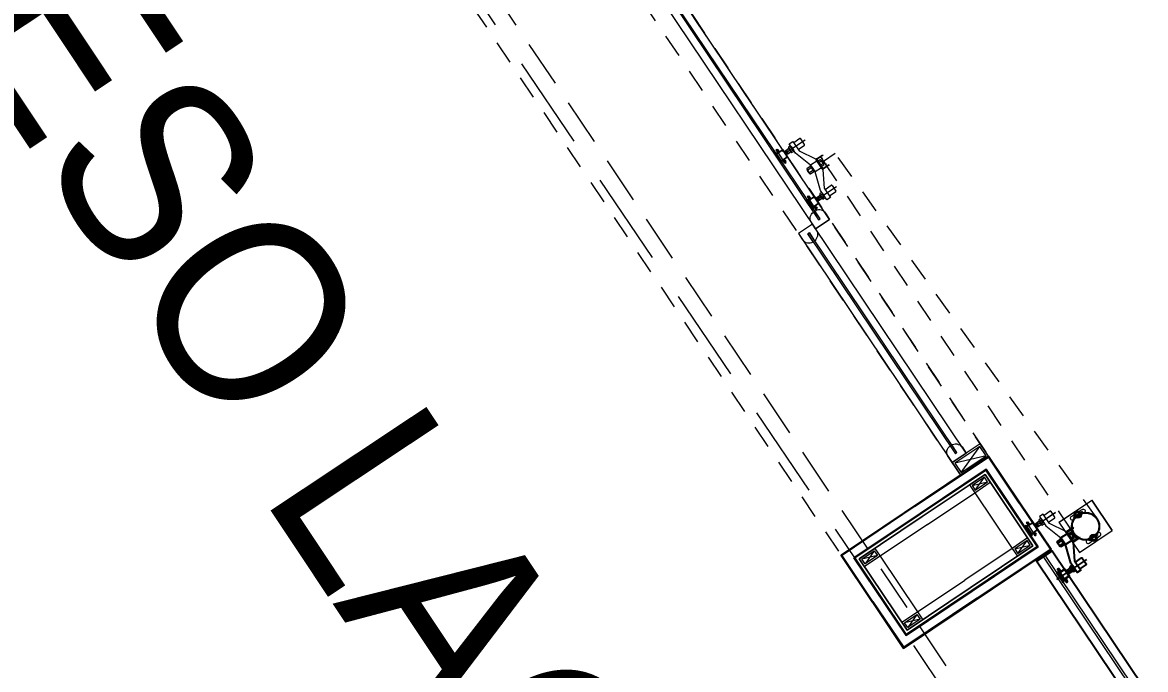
# Model space of a CAD drawing. Header units: metres. Extents: x 2 to 659295185, y -28 to 1124222152.
# Drawn here: x 655499.4 to 655505.4, y 1126181.87 to 1126185.33 of the extents above; entities that cross this region are included whole.
import ezdxf
from ezdxf.enums import TextEntityAlignment as Align

# ---------------------------------------------------------------- set-up
doc = ezdxf.new("R2010")
doc.units = ezdxf.units.M
doc.header["$MEASUREMENT"] = 0
for name, pattern in [('CCSM_C1_CUERPO NS$0$CONTINUA', [0]), ('CCSM_C1_CUERPO NS$0$DASHED', [0.75, 0.5, -0.25]), ('CCSM_C1_CUERPO NS$0$HIDDEN2', [0.1875, 0.125, -0.0625]), ('CCSM_XREF ESTRUCTURA15$0$RAYITAS', [0.375, 0.25, -0.125]), ('DASHED', [0.75, 0.5, -0.25])]:
    doc.linetypes.add(name, pattern=pattern)
doc.layers.get('0').update_dxf_attribs({"linetype": 'CONTINUOUS'})
for name, color, linetype in [('CCSM_C1_CUERPO NS$0$01', 1, 'CONTINUOUS'), ('CCSM_C1_CUERPO NS$0$03', 3, 'CONTINUOUS'), ('CCSM_C1_CUERPO NS$0$A-ESTRUCTURA DE FACHADA DE VIDRIO', 5, 'CONTINUOUS'), ('CCSM_C1_CUERPO NS$0$A-LOCAL ID', 7, 'CONTINUOUS'), ('CCSM_C1_CUERPO NS$0$A-PROYECCIONES', 5, 'CCSM_C1_CUERPO NS$0$DASHED'), ('CCSM_C1_CUERPO NS$0$A-PUERTA', 5, 'CCSM_C1_CUERPO NS$0$CONTINUA'), ('CCSM_C1_CUERPO NS$0$A-VIDRIO', 135, 'CONTINUOUS'), ('CCSM_C1_CUERPO NS$0$FAC-ALUCOBOND', 7, 'CONTINUOUS'), ('CCSM_C1_CUERPO NS$0$FAC-VIDRIO', 113, 'CONTINUOUS'), ('CCSM_C1_CUERPO NS$0$ID_Nº LOCAL', 7, 'CONTINUOUS'), ('CCSM_C1_CUERPO NS$0$TEX-ROT', 7, 'CONTINUOUS'), ('CCSM_XREF ESTRUCTURA15$0$E-PROYECCION TECHO', 9, 'CCSM_XREF ESTRUCTURA15$0$RAYITAS'), ('CCSM_XREF KIOSKOSE$0$Kiosco General', 154, 'CONTINUOUS')]:
    doc.layers.add(name, color=color, linetype=linetype)
doc.styles.add('CCSM_C1_CUERPO NS$0$ROMANS', font='romans__.ttf')
doc.styles.add('CCSM_C1_CUERPO NS$0$sigo', font='arial.ttf', dxfattribs={"width": 0.9})

# ---------------------------------------------------------------- blocks, each defined once
blk = doc.blocks.new('CCSM_C1_CUERPO NS$0$ARAÑA DE ESQUINA')
for p, q in [((-0.0052, 0.0113), (-0.0019, 0.0119)), ((-0.0012, 0.0044), (-0.0007, 0.0045)), ((0.0024, 0.0061), (0.0012, 0.0045)), ((0.0026, -0.0038), (0.0012, 0.0045)), ((0.0024, 0.0061), (0.0046, 0.0064)), ((0.0042, -0.005), (0.0024, 0.0061)), ((0.0042, 0.0092), (0.0069, -0.0074)), ((0.0048, 0.0121), (0.0127, 0.0134)), ((0.0057, 0.0066), (0.0137, 0.0079)), ((0.0143, 0.0109), (0.017, -0.0057)), ((0.0162, 0.0168), (0.0424, 0.0211)), ((0.0456, 0.016), (0.0483, -0.0006)), ((0.0462, 0.0189), (0.06, 0.0212)), ((0.0471, 0.0134), (0.0607, 0.0156)), ((0.049, 0.0023), (0.0625, 0.0046)), ((-0.0013, -0.0124), (0.0019, -0.0119)), ((0.0003, -0.0046), (0.0007, -0.0045)), ((0.0042, -0.005), (0.0026, -0.0038)), ((0.0042, -0.005), (0.0064, -0.0046)), ((0.0075, -0.0044), (0.0155, -0.0031)), ((0.0084, -0.01), (0.0164, -0.0087)), ((0.0207, -0.0108), (0.0469, -0.0065)), ((0.0207, -0.0108), (0.0469, -0.0065)), ((0.0499, -0.0032), (0.0637, -0.0009)), ((0.028, -0.0947), (0.1528, -0.0743)), ((0.0818, -0.0944), (0.0791, -0.0779)), ((0.0797, -0.0749), (0.0877, -0.0736)), ((0.0919, -0.0928), (0.0892, -0.0762)), ((0.1133, -0.0685), (0.1053, -0.0698)), ((0.1131, -0.0959), (0.1082, -0.0665)), ((0.1277, -0.0642), (0.1084, -0.0674)), ((0.1247, -0.0562), (0.118, -0.0573)), ((0.1231, -0.0583), (0.1225, -0.0547)), ((0.1324, -0.0928), (0.1276, -0.0633)), ((0.133, -0.0624), (0.1378, -0.0919)), ((0.0806, -0.0804), (0.0886, -0.0791)), ((0.0824, -0.0915), (0.0904, -0.0902)), ((0.0834, -0.097), (0.0913, -0.0957)), ((0.1029, -0.0792), (0.1076, -0.085)), ((0.1039, -0.0856), (0.1065, -0.0786)), ((0.1172, -0.0924), (0.1092, -0.0937)), ((0.1129, -0.095), (0.1323, -0.0918)), ((0.132, -0.1004), (0.1252, -0.1015)), ((0.1297, -0.0989), (0.1303, -0.1026))]:
    blk.add_line(p, q)
for points in [[(-0.0062, -0.0201), (-0.0057, -0.0229), (0.0192, -0.0188, 0.414214), (0.0215, -0.0156), (0.0154, 0.0216, 0.414214), (0.0122, 0.0239), (-0.0127, 0.0199), (-0.0123, 0.0171), (0.0126, 0.0212), (0.0187, -0.016)], [(0.1231, -0.0583), (0.1236, -0.0568, 0.236068), (0.1234, -0.056), (0.1225, -0.0547), (0.1208, -0.0549), (0.1208, -0.0587)], [(0.1297, -0.0989), (0.1307, -0.1002, -0.236068), (0.1308, -0.101), (0.1303, -0.1026), (0.1287, -0.1028), (0.1275, -0.0993)]]:
    blk.add_lwpolyline(points, format="xyb", close=True)
for points in [[(-0.0031, 0.0186), (0.0031, -0.0186)], [(0.0162, 0.0168), (0.0222, -0.02), (0.0624, -0.0692), (0.0688, -0.1079), (0.0835, -0.1055), (0.0772, -0.0668), (0.0469, -0.0065), (0.0424, 0.0211)], [(0.0916, -0.0909), (0.1044, -0.0888), (0.1023, -0.0759), (0.0895, -0.078)], [(0.0915, -0.0904), (0.1038, -0.0884), (0.1019, -0.0766), (0.0896, -0.0786)]]:
    blk.add_lwpolyline(points)
for points in [[(0.0424, 0.0211), (0.0469, -0.0065), (0.0492, -0.0061), (0.0447, 0.0215)], [(0.1044, -0.0888), (0.1076, -0.0883), (0.108, -0.0877), (0.1061, -0.0759), (0.1055, -0.0754), (0.1023, -0.0759)], [(0.1079, -0.0869), (0.1106, -0.0864), (0.1089, -0.0763), (0.1062, -0.0767)], [(0.1131, -0.0959), (0.1324, -0.0928), (0.1276, -0.0633), (0.1082, -0.0665), (0.1075, -0.0675), (0.112, -0.0952)], [(0.1267, -0.0634), (0.1245, -0.0505), (0.1209, -0.0511), (0.1208, -0.0625), (0.1211, -0.0643)], [(0.1245, -0.0505), (0.1255, -0.0504), (0.1276, -0.0633), (0.1267, -0.0634)], [(0.1273, -0.0614), (0.1319, -0.0607), (0.1357, -0.0553), (0.1362, -0.0579), (0.133, -0.0624), (0.1276, -0.0633)], [(0.1423, -0.0951), (0.1378, -0.0919), (0.1324, -0.0928), (0.1276, -0.0633), (0.133, -0.0624), (0.1362, -0.0579)], [(0.1039, -0.0856), (0.1076, -0.085), (0.1065, -0.0786), (0.1029, -0.0792)], [(0.1315, -0.0929), (0.1336, -0.1058), (0.1299, -0.1064), (0.1263, -0.0957), (0.126, -0.0938)], [(0.1336, -0.1058), (0.1345, -0.1057), (0.1324, -0.0928), (0.1315, -0.0929)], [(0.1327, -0.0946), (0.1373, -0.0939), (0.1427, -0.0977), (0.1423, -0.0951), (0.1378, -0.0919), (0.1324, -0.0928)]]:
    blk.add_lwpolyline(points, close=True)
blk.add_lwpolyline([(0.0633, -0.0748), (0.0375, -0.079, 0.414214), (0.036, -0.0811), (0.0399, -0.1051, 0.414214), (0.0421, -0.1066), (0.0679, -0.1024)], format="xyb")
for centre, radius, start, end in [((0.0082, 0.0099), 0.00406, 145.7056, 232.9113), ((0.0199, 0.0033), 0.0146, 166.6886, 211.9283), ((0.0103, 0.0102), 0.00406, 325.7056, 52.9113), ((0.0013, 0.0002), 0.0146, 346.6886, 31.9283), ((0.0496, 0.0166), 0.00406, 145.7056, 232.9113), ((0.0613, 0.0101), 0.0146, 166.6886, 211.9283), ((0.0523, 0.0001), 0.00406, 145.7056, 232.9113), ((0.0573, 0.0179), 0.00406, 325.7056, 52.9113), ((0.0398, 0.0065), 0.025, 342.6843, 35.9326), ((0.0483, 0.0079), 0.0146, 346.6886, 31.9283), ((0.06, 0.0013), 0.00406, 325.7056, 52.9113), ((0.0109, -0.0067), 0.00406, 145.7056, 232.9113), ((0.013, -0.0064), 0.00406, 325.7056, 52.9113), ((0.0831, -0.0772), 0.00406, 145.7056, 232.9113), ((0.0852, -0.0769), 0.00406, 325.7056, 52.9113), ((0.0948, -0.0838), 0.0146, 166.6886, 211.9283), ((0.0858, -0.0938), 0.00406, 145.7056, 232.9113), ((0.0762, -0.0868), 0.0146, 346.6886, 31.9283), ((0.0879, -0.0934), 0.00406, 325.7056, 52.9113)]:
    blk.add_arc(centre, radius, start, end)
blk = doc.blocks.new('CCSM_C1_CUERPO NS$0$IDENT LOCAL')
at = {"style": 'CCSM_C1_CUERPO NS$0$ROMANS'}
for tag, height, p in [('NºLOCAL', 0.7, (0, 2.4042)), ('AREA-EXACTA', 0.5, (0, 1.7)), ('RUBRO', 0.35, (0, 0.85)), ('USO', 0.35, (0, 0))]:
    blk.add_attdef(tag, text='', height=height, dxfattribs=at).set_placement(p, align=Align.BOTTOM_CENTER)

msp = doc.modelspace()

# ---------------------------------------------------------------- linework, layer by layer
at = {"color": 103}
msp.add_lwpolyline([(655507.9972, 1126177.8953), (655507.9141, 1126177.8395), (655504.8213, 1126182.4468), (655504.9043, 1126182.5026)], close=True, dxfattribs=at)
msp.add_lwpolyline([(655507.9972, 1126177.8953), (655507.9141, 1126177.8395), (655504.8213, 1126182.4468), (655504.9043, 1126182.5026)], close=True, dxfattribs=at)
at = {"layer": 'CCSM_C1_CUERPO NS$0$01', "lineweight": 5}
for p, q in [((655503.7821, 1126182.4769), (655503.7814, 1126182.4771)), ((655503.7823, 1126182.4775), (655503.7815, 1126182.4776)), ((655504.1116, 1126181.9861), (655504.1115, 1126181.9853)), ((655504.1122, 1126181.9859), (655504.112, 1126181.9852))]:
    msp.add_line(p, q, dxfattribs=at)
for points in [[(655504.7323, 1126182.7587), (655504.5658, 1126183.0068, 0.414214), (655504.5641, 1126183.0071), (655504.1707, 1126182.7431)], [(655503.9436, 1126182.2292), (655503.777, 1126182.4773, -0.414214), (655503.7774, 1126182.479), (655504.1707, 1126182.7431)], [(655504.7323, 1126182.7587), (655504.8989, 1126182.5107, -0.414214), (655504.8985, 1126182.509), (655504.5052, 1126182.2449)], [(655503.9436, 1126182.2292), (655504.1101, 1126181.9812, 0.414214), (655504.1118, 1126181.9808), (655504.5052, 1126182.2449)]]:
    msp.add_lwpolyline(points, format="xyb", dxfattribs=at)
for points in [[(655504.7318, 1126182.7584), (655504.5652, 1126183.0067)], [(655504.173, 1126182.7398), (655504.5637, 1126183.002)], [(655504.729, 1126182.7565), (655504.5643, 1126183.0019)], [(655504.173, 1126182.7398), (655503.7823, 1126182.4775)], [(655504.729, 1126182.7565), (655504.8938, 1126182.5111)], [(655504.7318, 1126182.7584), (655504.8985, 1126182.5102)], [(655503.9441, 1126182.2296), (655503.7774, 1126182.4778)], [(655503.9469, 1126182.2315), (655503.7821, 1126182.4769)], [(655504.5029, 1126182.2482), (655504.8937, 1126182.5105)], [(655503.9441, 1126182.2296), (655504.1107, 1126181.9813)], [(655503.9469, 1126182.2315), (655504.1116, 1126181.9861)], [(655504.5029, 1126182.2482), (655504.1122, 1126181.9859)]]:
    msp.add_lwpolyline(points, dxfattribs=at)
at = {"layer": 'CCSM_C1_CUERPO NS$0$03', "lineweight": 5}
for p, q in [((655503.7814, 1126182.4771), (655503.7774, 1126182.4778)), ((655503.7815, 1126182.4776), (655503.7775, 1126182.4784)), ((655504.1115, 1126181.9853), (655504.1107, 1126181.9813)), ((655504.112, 1126181.9852), (655504.1113, 1126181.9812))]:
    msp.add_line(p, q, dxfattribs=at)
for points in [[(655504.1711, 1126182.7426), (655504.5646, 1126183.0068)], [(655504.1727, 1126182.7402), (655504.5639, 1126183.0028)], [(655504.7295, 1126182.7568), (655504.5644, 1126183.0027)], [(655504.1711, 1126182.7426), (655503.7775, 1126182.4784)], [(655504.1727, 1126182.7402), (655503.7815, 1126182.4776)], [(655504.7295, 1126182.7568), (655504.8945, 1126182.5109)], [(655503.9464, 1126182.2312), (655503.7814, 1126182.4771)], [(655504.5032, 1126182.2478), (655504.8944, 1126182.5104)], [(655504.5048, 1126182.2454), (655504.8984, 1126182.5096)], [(655503.9464, 1126182.2312), (655504.1115, 1126181.9853)], [(655504.5048, 1126182.2454), (655504.1113, 1126181.9812)], [(655504.5032, 1126182.2478), (655504.112, 1126181.9852)]]:
    msp.add_lwpolyline(points, dxfattribs=at)
at = {"layer": 'CCSM_C1_CUERPO NS$0$A-ESTRUCTURA DE FACHADA DE VIDRIO', "lineweight": 5}
for p, q in [((655504.9413, 1126182.6552), (655505.1168, 1126182.7729)), ((655504.9414, 1126182.6552), (655505.1168, 1126182.7729)), ((655505.2255, 1126182.611), (655505.1168, 1126182.7729)), ((655505.1168, 1126182.7729), (655505.2255, 1126182.6111)), ((655505.0664, 1126182.712), (655505.0177, 1126182.6793)), ((655505.0664, 1126182.712), (655505.0177, 1126182.6793)), ((655505.0664, 1126182.712), (655505.0177, 1126182.6793)), ((655504.9413, 1126182.6552), (655505.05, 1126182.4932)), ((655505.05, 1126182.4933), (655505.2255, 1126182.6111)), ((655505.05, 1126182.4933), (655505.2255, 1126182.611)), ((655505.15, 1126182.5875), (655505.1013, 1126182.5548)), ((655505.15, 1126182.5875), (655505.1013, 1126182.5548)), ((655505.15, 1126182.5874), (655505.1013, 1126182.5548))]:
    msp.add_line(p, q, dxfattribs=at)
for points in [[(655505.0506, 1126182.682), (655505.0345, 1126182.6809), (655505.0256, 1126182.6943), (655505.0327, 1126182.7087), (655505.0487, 1126182.7098), (655505.0577, 1126182.6965)], [(655505.0506, 1126182.682), (655505.0345, 1126182.6809), (655505.0256, 1126182.6943), (655505.0327, 1126182.7087), (655505.0487, 1126182.7098), (655505.0577, 1126182.6965)], [(655505.0506, 1126182.682), (655505.0345, 1126182.6809), (655505.0256, 1126182.6943), (655505.0326, 1126182.7087), (655505.0487, 1126182.7098), (655505.0577, 1126182.6965)], [(655505.1163, 1126182.5842), (655505.1092, 1126182.5697), (655505.1181, 1126182.5564), (655505.1342, 1126182.5575), (655505.1413, 1126182.5719), (655505.1323, 1126182.5853)], [(655505.1163, 1126182.5842), (655505.1092, 1126182.5697), (655505.1181, 1126182.5564), (655505.1342, 1126182.5575), (655505.1413, 1126182.5719), (655505.1323, 1126182.5853)], [(655505.1163, 1126182.5842), (655505.1092, 1126182.5697), (655505.1181, 1126182.5564), (655505.1342, 1126182.5575), (655505.1413, 1126182.5719), (655505.1323, 1126182.5853)]]:
    msp.add_lwpolyline(points, close=True, dxfattribs=at)
for points in [[(655505.0494, 1126182.7132), (655505.0644, 1126182.7233, -0.414214), (655505.079, 1126182.7204), (655505.079, 1126182.7204, -0.414214), (655505.0761, 1126182.7059), (655505.0611, 1126182.6958)], [(655505.0494, 1126182.7132), (655505.0644, 1126182.7233, -0.414214), (655505.079, 1126182.7204), (655505.079, 1126182.7204, -0.414214), (655505.0761, 1126182.7059), (655505.0611, 1126182.6958)], [(655505.0494, 1126182.7132), (655505.0644, 1126182.7233, -0.414214), (655505.079, 1126182.7205), (655505.079, 1126182.7205, -0.414214), (655505.0761, 1126182.7059), (655505.0611, 1126182.6958)], [(655505.0339, 1126182.6775), (655505.0188, 1126182.6674, -0.414214), (655505.0043, 1126182.6703), (655505.0043, 1126182.6703, -0.414214), (655505.0071, 1126182.6849), (655505.0222, 1126182.695)], [(655505.0339, 1126182.6775), (655505.0188, 1126182.6674, -0.414214), (655505.0043, 1126182.6703), (655505.0043, 1126182.6703, -0.414214), (655505.0071, 1126182.6849), (655505.0222, 1126182.695)], [(655505.0339, 1126182.6775), (655505.0188, 1126182.6674, -0.414214), (655505.0043, 1126182.6703), (655505.0043, 1126182.6703, -0.414214), (655505.0071, 1126182.6849), (655505.0222, 1126182.695)], [(655505.1447, 1126182.5713), (655505.1597, 1126182.5813, 0.414214), (655505.1626, 1126182.5959), (655505.1626, 1126182.5959, 0.414214), (655505.148, 1126182.5988), (655505.133, 1126182.5887)], [(655505.1447, 1126182.5713), (655505.1597, 1126182.5813, 0.414214), (655505.1626, 1126182.5959), (655505.1626, 1126182.5959, 0.414214), (655505.148, 1126182.5988), (655505.133, 1126182.5887)], [(655505.1447, 1126182.5712), (655505.1597, 1126182.5813, 0.414214), (655505.1626, 1126182.5959), (655505.1626, 1126182.5959, 0.414214), (655505.148, 1126182.5988), (655505.133, 1126182.5887)], [(655505.1058, 1126182.5704), (655505.0907, 1126182.5603, 0.414214), (655505.0879, 1126182.5457), (655505.0879, 1126182.5457, 0.414214), (655505.1024, 1126182.5429), (655505.1175, 1126182.553)], [(655505.1058, 1126182.5704), (655505.0907, 1126182.5603, 0.414214), (655505.0879, 1126182.5457), (655505.0879, 1126182.5457, 0.414214), (655505.1024, 1126182.5429), (655505.1175, 1126182.553)], [(655505.1058, 1126182.5704), (655505.0907, 1126182.5603, 0.414214), (655505.0879, 1126182.5457), (655505.0879, 1126182.5457, 0.414214), (655505.1024, 1126182.5429), (655505.1175, 1126182.553)]]:
    msp.add_lwpolyline(points, format="xyb", dxfattribs=at)
at = {"layer": 'CCSM_C1_CUERPO NS$0$A-ESTRUCTURA DE FACHADA DE VIDRIO', "linetype": 'CCSM_C1_CUERPO NS$0$CONTINUA', "lineweight": 5, "ltscale": 0.05}
for radius in [0.075, 0.075, 0.0705, 0.0705]:
    msp.add_circle((655505.0834, 1126182.6331), radius, dxfattribs=at)
at = {"layer": 'CCSM_C1_CUERPO NS$0$A-ESTRUCTURA DE FACHADA DE VIDRIO', "lineweight": 5}
for centre, radius in [((655505.0416, 1126182.6954), 0.0195), ((655505.0416, 1126182.6954), 0.0195), ((655505.0416, 1126182.6954), 0.0195), ((655505.0416, 1126182.6954), 0.0124), ((655505.0416, 1126182.6954), 0.0124), ((655505.0416, 1126182.6954), 0.0124), ((655505.0416, 1126182.6954), 0.0111), ((655505.0416, 1126182.6954), 0.0111), ((655505.0416, 1126182.6954), 0.0111), ((655505.1252, 1126182.5708), 0.0195), ((655505.1252, 1126182.5708), 0.0195), ((655505.1252, 1126182.5708), 0.0195), ((655505.1252, 1126182.5708), 0.0124), ((655505.1252, 1126182.5708), 0.0124), ((655505.1252, 1126182.5708), 0.0124), ((655505.1252, 1126182.5708), 0.0111), ((655505.1252, 1126182.5708), 0.0111), ((655505.1252, 1126182.5708), 0.0111)]:
    msp.add_circle(centre, radius, dxfattribs=at)
at = {"layer": 'CCSM_C1_CUERPO NS$0$A-PROYECCIONES', "color": 8, "linetype": 'CCSM_C1_CUERPO NS$0$HIDDEN2', "lineweight": 5}
for p, q in [((655503.5841, 1126184.6981), (655503.4232, 1126184.5901)), ((655503.5841, 1126184.6981), (655503.4232, 1126184.5901)), ((655503.4357, 1126184.6398), (655503.4444, 1126184.6457)), ((655503.4357, 1126184.6398), (655503.4444, 1126184.6457)), ((655503.4397, 1126184.6391), (655503.4365, 1126184.6439)), ((655503.4397, 1126184.6391), (655503.4365, 1126184.6439)), ((655503.4399, 1126184.6289), (655503.4654, 1126184.5909)), ((655503.4399, 1126184.6289), (655503.4654, 1126184.5909)), ((655503.4656, 1126184.6444), (655503.4407, 1126184.6277)), ((655503.4656, 1126184.6444), (655503.4407, 1126184.6277)), ((655503.4613, 1126184.6381), (655503.4716, 1126184.645)), ((655503.4613, 1126184.6381), (655503.4716, 1126184.645)), ((655503.4648, 1126184.6456), (655503.4904, 1126184.6076)), ((655503.4648, 1126184.6456), (655503.4904, 1126184.6076)), ((655503.4898, 1126184.6288), (655503.4794, 1126184.6339)), ((655503.4898, 1126184.6288), (655503.4794, 1126184.6339)), ((655503.4842, 1126184.6371), (655503.485, 1126184.6256)), ((655503.4842, 1126184.6371), (655503.485, 1126184.6256)), ((655503.5055, 1126184.6661), (655503.4953, 1126184.6592)), ((655503.5055, 1126184.6661), (655503.4953, 1126184.6592)), ((655503.4963, 1126184.6547), (655503.5107, 1126184.6333)), ((655503.4963, 1126184.6547), (655503.5107, 1126184.6333)), ((655503.5103, 1126184.6589), (655503.5001, 1126184.6521)), ((655503.5103, 1126184.6589), (655503.5001, 1126184.6521)), ((655503.5094, 1126184.6635), (655503.5237, 1126184.6421)), ((655503.5094, 1126184.6635), (655503.5237, 1126184.6421)), ((655503.5199, 1126184.6447), (655503.5097, 1126184.6378)), ((655503.5199, 1126184.6447), (655503.5097, 1126184.6378)), ((655503.5247, 1126184.6376), (655503.5145, 1126184.6307)), ((655503.5247, 1126184.6376), (655503.5145, 1126184.6307)), ((655503.4585, 1126184.5862), (655503.433, 1126184.6242)), ((655503.4585, 1126184.5862), (655503.433, 1126184.6242)), ((655503.4646, 1126184.5921), (655503.4896, 1126184.6088)), ((655503.4646, 1126184.5921), (655503.4896, 1126184.6088)), ((655503.4739, 1126184.5828), (655503.4826, 1126184.5887)), ((655503.4739, 1126184.5828), (655503.4826, 1126184.5887)), ((655503.4748, 1126184.5869), (655503.478, 1126184.5821)), ((655503.4748, 1126184.5869), (655503.478, 1126184.5821)), ((655503.482, 1126184.6072), (655503.4923, 1126184.6141)), ((655503.482, 1126184.6072), (655503.4923, 1126184.6141)), ((655503.6478, 1126184.5858), (655503.6139, 1126184.5631)), ((655503.6654, 1126184.5925), (655503.6552, 1126184.5856)), ((655503.6561, 1126184.5811), (655503.6705, 1126184.5597)), ((655503.6702, 1126184.5853), (655503.66, 1126184.5785)), ((655503.6692, 1126184.5899), (655503.6836, 1126184.5685)), ((655503.6797, 1126184.5711), (655503.6695, 1126184.5642)), ((655503.6745, 1126184.5883), (655503.6716, 1126184.5863)), ((655503.6774, 1126184.6021), (655503.6732, 1126184.5993)), ((655503.6841, 1126184.574), (655503.6745, 1126184.5883)), ((655503.6745, 1126184.5883), (655503.6775, 1126184.5877)), ((655503.6847, 1126184.577), (655503.6775, 1126184.5877)), ((655503.6802, 1126184.5901), (655503.6796, 1126184.5898)), ((655503.6841, 1126184.574), (655503.6812, 1126184.572)), ((655503.6841, 1126184.574), (655503.6847, 1126184.577)), ((655503.688, 1126184.5785), (655503.6874, 1126184.5782)), ((655503.698, 1126184.5715), (655503.6938, 1126184.5686)), ((655503.612, 1126184.5566), (655503.5942, 1126184.5447)), ((655503.6168, 1126184.5495), (655503.5994, 1126184.5378)), ((655503.6264, 1126184.5352), (655503.6089, 1126184.5236)), ((655503.6311, 1126184.5281), (655503.6133, 1126184.5162)), ((655503.6158, 1126184.554), (655503.6302, 1126184.5326)), ((655503.6717, 1126184.5502), (655503.6379, 1126184.5275)), ((655503.6717, 1126184.5502), (655503.6379, 1126184.5275)), ((655503.6845, 1126184.564), (655503.6743, 1126184.5571)), ((655503.7515, 1126184.4487), (655503.5907, 1126184.3407)), ((655503.6031, 1126184.3904), (655503.6118, 1126184.3963)), ((655503.6072, 1126184.3897), (655503.604, 1126184.3944)), ((655503.6081, 1126184.3783), (655503.6331, 1126184.395)), ((655503.6287, 1126184.3887), (655503.639, 1126184.3956)), ((655503.6578, 1126184.3582), (655503.6323, 1126184.3962)), ((655503.6516, 1126184.3877), (655503.6524, 1126184.3762)), ((655503.673, 1126184.4167), (655503.6628, 1126184.4098)), ((655503.6781, 1126184.3839), (655503.6637, 1126184.4053)), ((655503.6778, 1126184.4095), (655503.6675, 1126184.4027)), ((655503.6911, 1126184.3927), (655503.6768, 1126184.414)), ((655503.6873, 1126184.3953), (655503.6771, 1126184.3884)), ((655503.6921, 1126184.3882), (655503.6819, 1126184.3813)), ((655503.6004, 1126184.3748), (655503.6259, 1126184.3368)), ((655503.6328, 1126184.3415), (655503.6073, 1126184.3795)), ((655503.657, 1126184.3594), (655503.632, 1126184.3427)), ((655503.6414, 1126184.3334), (655503.6501, 1126184.3392)), ((655503.6422, 1126184.3374), (655503.6454, 1126184.3327)), ((655503.6572, 1126184.3794), (655503.6469, 1126184.3845)), ((655503.6494, 1126184.3578), (655503.6598, 1126184.3647)), ((655504.9217, 1126182.7055), (655504.7609, 1126182.5975)), ((655504.9221, 1126182.7058), (655504.7612, 1126182.5978)), ((655504.9221, 1126182.7057), (655504.7612, 1126182.5977)), ((655504.7733, 1126182.6472), (655504.782, 1126182.653)), ((655504.7774, 1126182.6465), (655504.7742, 1126182.6512)), ((655504.8033, 1126182.6518), (655504.7783, 1126182.6351)), ((655504.7989, 1126182.6455), (655504.8092, 1126182.6524)), ((655504.8025, 1126182.653), (655504.828, 1126182.615)), ((655504.8218, 1126182.6444), (655504.8226, 1126182.6329)), ((655504.8432, 1126182.6734), (655504.833, 1126182.6666)), ((655504.8339, 1126182.6621), (655504.8483, 1126182.6407)), ((655504.848, 1126182.6663), (655504.8378, 1126182.6594)), ((655504.847, 1126182.6708), (655504.8614, 1126182.6494)), ((655504.8575, 1126182.652), (655504.8473, 1126182.6452)), ((655504.8623, 1126182.6449), (655504.8521, 1126182.6381)), ((655504.7961, 1126182.5936), (655504.7706, 1126182.6316)), ((655504.7775, 1126182.6363), (655504.803, 1126182.5983)), ((655504.8022, 1126182.5994), (655504.8272, 1126182.6162)), ((655504.8116, 1126182.5902), (655504.8203, 1126182.596)), ((655504.8124, 1126182.5942), (655504.8156, 1126182.5895)), ((655504.8274, 1126182.6361), (655504.8171, 1126182.6413)), ((655504.8197, 1126182.6146), (655504.83, 1126182.6215)), ((655504.9854, 1126182.5932), (655504.9516, 1126182.5704)), ((655504.9854, 1126182.5932), (655504.9516, 1126182.5704)), ((655505.003, 1126182.5998), (655504.9928, 1126182.5929)), ((655505.0081, 1126182.567), (655504.9938, 1126182.5884)), ((655505.0078, 1126182.5927), (655504.9976, 1126182.5858)), ((655505.0212, 1126182.5758), (655505.0068, 1126182.5972)), ((655505.0121, 1126182.5956), (655505.0092, 1126182.5936)), ((655505.015, 1126182.6094), (655505.0109, 1126182.6066)), ((655505.0121, 1126182.5956), (655505.0217, 1126182.5813)), ((655505.0121, 1126182.5956), (655505.0151, 1126182.595)), ((655505.0151, 1126182.595), (655505.0223, 1126182.5843)), ((655505.0178, 1126182.5975), (655505.0172, 1126182.5971)), ((655505.0217, 1126182.5813), (655505.0223, 1126182.5843)), ((655505.0256, 1126182.5859), (655505.025, 1126182.5855)), ((655504.9496, 1126182.564), (655504.9318, 1126182.552)), ((655504.9544, 1126182.5568), (655504.937, 1126182.5452)), ((655504.964, 1126182.5426), (655504.9466, 1126182.5309)), ((655504.9688, 1126182.5355), (655504.951, 1126182.5235)), ((655504.9678, 1126182.54), (655504.9534, 1126182.5614)), ((655505.0093, 1126182.5575), (655504.9755, 1126182.5348)), ((655505.0174, 1126182.5784), (655505.0072, 1126182.5716)), ((655505.0222, 1126182.5713), (655505.0119, 1126182.5644)), ((655505.0217, 1126182.5813), (655505.0188, 1126182.5794)), ((655505.0356, 1126182.5788), (655505.0314, 1126182.576))]:
    msp.add_line(p, q, dxfattribs=at)
for points in [[(655504.5651, 1126183.0078), (655501.221, 1126187.9894), (655500.4322, 1126187.46), (655503.7764, 1126182.4783)], [(655503.5189, 1126184.6906), (655503.5524, 1126184.6407), (655503.6398, 1126184.5977), (655503.6797, 1126184.5383), (655503.6863, 1126184.4411), (655503.7198, 1126184.3913), (655503.7008, 1126184.3785), (655503.6673, 1126184.4284), (655503.6379, 1126184.5275), (655503.6139, 1126184.5631), (655503.5334, 1126184.6279), (655503.4999, 1126184.6778)], [(655503.4383, 1126184.6313), (655503.4324, 1126184.6273), (655503.4224, 1126184.6292), (655503.4247, 1126184.6259), (655503.433, 1126184.6242), (655503.4399, 1126184.6289)], [(655503.4383, 1126184.6313), (655503.4324, 1126184.6273), (655503.4224, 1126184.6292), (655503.4247, 1126184.6259), (655503.433, 1126184.6242), (655503.4399, 1126184.6289)], [(655503.4247, 1126184.6259), (655503.433, 1126184.6242), (655503.4399, 1126184.6289), (655503.4654, 1126184.5909), (655503.4585, 1126184.5862), (655503.4569, 1126184.578)], [(655503.4247, 1126184.6259), (655503.433, 1126184.6242), (655503.4399, 1126184.6289), (655503.4654, 1126184.5909), (655503.4585, 1126184.5862), (655503.4569, 1126184.578)], [(655503.4299, 1126184.6463), (655503.4287, 1126184.6455), (655503.4399, 1126184.6289), (655503.4411, 1126184.6297)], [(655503.4299, 1126184.6463), (655503.4287, 1126184.6455), (655503.4399, 1126184.6289), (655503.4411, 1126184.6297)], [(655503.4411, 1126184.6297), (655503.4299, 1126184.6463), (655503.4347, 1126184.6495), (655503.4466, 1126184.6368), (655503.4482, 1126184.6345)], [(655503.4411, 1126184.6297), (655503.4299, 1126184.6463), (655503.4347, 1126184.6495), (655503.4466, 1126184.6368), (655503.4482, 1126184.6345)], [(655503.4648, 1126184.6456), (655503.4399, 1126184.6289), (655503.4654, 1126184.5909), (655503.4904, 1126184.6076), (655503.4907, 1126184.6096), (655503.4668, 1126184.6452)], [(655503.4648, 1126184.6456), (655503.4399, 1126184.6289), (655503.4654, 1126184.5909), (655503.4904, 1126184.6076), (655503.4907, 1126184.6096), (655503.4668, 1126184.6452)], [(655503.4778, 1126184.6363), (655503.4744, 1126184.634), (655503.4832, 1126184.6209), (655503.4866, 1126184.6232)], [(655503.4778, 1126184.6363), (655503.4744, 1126184.634), (655503.4832, 1126184.6209), (655503.4866, 1126184.6232)], [(655503.4814, 1126184.6412), (655503.4773, 1126184.6385), (655503.4771, 1126184.6373), (655503.4873, 1126184.6221), (655503.4885, 1126184.6219), (655503.4925, 1126184.6246)], [(655503.4814, 1126184.6412), (655503.4773, 1126184.6385), (655503.4771, 1126184.6373), (655503.4873, 1126184.6221), (655503.4885, 1126184.6219), (655503.4925, 1126184.6246)], [(655503.4842, 1126184.6371), (655503.4794, 1126184.6339), (655503.485, 1126184.6256), (655503.4898, 1126184.6288)], [(655503.4842, 1126184.6371), (655503.4794, 1126184.6339), (655503.485, 1126184.6256), (655503.4898, 1126184.6288)], [(655503.467, 1126184.5885), (655503.4611, 1126184.5845), (655503.4591, 1126184.5746), (655503.4569, 1126184.578), (655503.4585, 1126184.5862), (655503.4654, 1126184.5909)], [(655503.467, 1126184.5885), (655503.4611, 1126184.5845), (655503.4591, 1126184.5746), (655503.4569, 1126184.578), (655503.4585, 1126184.5862), (655503.4654, 1126184.5909)], [(655503.4778, 1126184.5751), (655503.4766, 1126184.5743), (655503.4654, 1126184.5909), (655503.4666, 1126184.5917)], [(655503.4778, 1126184.5751), (655503.4766, 1126184.5743), (655503.4654, 1126184.5909), (655503.4666, 1126184.5917)], [(655503.4666, 1126184.5917), (655503.4778, 1126184.5751), (655503.4825, 1126184.5782), (655503.4753, 1126184.5941), (655503.4737, 1126184.5965)], [(655503.4666, 1126184.5917), (655503.4778, 1126184.5751), (655503.4825, 1126184.5782), (655503.4753, 1126184.5941), (655503.4737, 1126184.5965)], [(655503.6139, 1126184.5631), (655503.6379, 1126184.5275), (655503.635, 1126184.5255), (655503.611, 1126184.5611)], [(655503.5973, 1126184.3969), (655503.5962, 1126184.3961), (655503.6073, 1126184.3795), (655503.6085, 1126184.3803)], [(655503.6085, 1126184.3803), (655503.5973, 1126184.3969), (655503.6021, 1126184.4001), (655503.614, 1126184.3874), (655503.6156, 1126184.3851)], [(655503.6578, 1126184.3582), (655503.6328, 1126184.3415), (655503.6073, 1126184.3795), (655503.6323, 1126184.3962), (655503.6343, 1126184.3958), (655503.6582, 1126184.3602)], [(655503.654, 1126184.3738), (655503.6506, 1126184.3715), (655503.6418, 1126184.3845), (655503.6453, 1126184.3869)], [(655503.66, 1126184.3752), (655503.6559, 1126184.3725), (655503.6547, 1126184.3727), (655503.6445, 1126184.3879), (655503.6448, 1126184.3891), (655503.6488, 1126184.3918)], [(655503.6572, 1126184.3794), (655503.6524, 1126184.3762), (655503.6469, 1126184.3845), (655503.6516, 1126184.3877)], [(655503.6057, 1126184.3819), (655503.5998, 1126184.3779), (655503.5899, 1126184.3798), (655503.5921, 1126184.3765), (655503.6004, 1126184.3748), (655503.6073, 1126184.3795)], [(655503.6243, 1126184.3285), (655503.6259, 1126184.3368), (655503.6328, 1126184.3415), (655503.6073, 1126184.3795), (655503.6004, 1126184.3748), (655503.5921, 1126184.3765)], [(655503.6344, 1126184.3391), (655503.6285, 1126184.3351), (655503.6265, 1126184.3252), (655503.6243, 1126184.3285), (655503.6259, 1126184.3368), (655503.6328, 1126184.3415)], [(655503.6452, 1126184.3256), (655503.644, 1126184.3248), (655503.6328, 1126184.3415), (655503.634, 1126184.3423)], [(655503.634, 1126184.3423), (655503.6452, 1126184.3256), (655503.6499, 1126184.3288), (655503.6427, 1126184.3447), (655503.6412, 1126184.3471)], [(655504.7676, 1126182.6537), (655504.7664, 1126182.6529), (655504.7775, 1126182.6363), (655504.7787, 1126182.6371)], [(655504.7787, 1126182.6371), (655504.7676, 1126182.6537), (655504.7723, 1126182.6569), (655504.7843, 1126182.6442), (655504.7858, 1126182.6418)], [(655504.8025, 1126182.653), (655504.7775, 1126182.6363), (655504.803, 1126182.5983), (655504.828, 1126182.615), (655504.8284, 1126182.617), (655504.8045, 1126182.6526)], [(655504.819, 1126182.6486), (655504.815, 1126182.6459), (655504.8148, 1126182.6447), (655504.825, 1126182.6295), (655504.8261, 1126182.6293), (655504.8302, 1126182.632)], [(655504.8218, 1126182.6444), (655504.8171, 1126182.6413), (655504.8226, 1126182.6329), (655504.8274, 1126182.6361)], [(655504.7759, 1126182.6386), (655504.77, 1126182.6347), (655504.7601, 1126182.6366), (655504.7623, 1126182.6332), (655504.7706, 1126182.6316), (655504.7775, 1126182.6363)], [(655504.7623, 1126182.6332), (655504.7706, 1126182.6316), (655504.7775, 1126182.6363), (655504.803, 1126182.5983), (655504.7961, 1126182.5936), (655504.7945, 1126182.5853)], [(655504.8046, 1126182.5959), (655504.7987, 1126182.5919), (655504.7967, 1126182.582), (655504.7945, 1126182.5853), (655504.7961, 1126182.5936), (655504.803, 1126182.5983)], [(655504.8154, 1126182.5824), (655504.8142, 1126182.5816), (655504.803, 1126182.5983), (655504.8042, 1126182.599)], [(655504.8042, 1126182.599), (655504.8154, 1126182.5824), (655504.8201, 1126182.5856), (655504.8129, 1126182.6015), (655504.8114, 1126182.6038)], [(655504.8155, 1126182.6436), (655504.812, 1126182.6413), (655504.8208, 1126182.6283), (655504.8242, 1126182.6306)], [(655504.9755, 1126182.5348), (655504.9516, 1126182.5704), (655504.9487, 1126182.5685), (655504.9726, 1126182.5329)]]:
    msp.add_lwpolyline(points, close=True, dxfattribs=at)
at = {"layer": 'CCSM_C1_CUERPO NS$0$A-PROYECCIONES', "linetype": 'CCSM_C1_CUERPO NS$0$HIDDEN2', "lineweight": 5}
msp.add_lwpolyline([(655504.5651, 1126183.0078), (655504.4157, 1126182.9075), (655501.0715, 1126187.8891), (655501.221, 1126187.9894), (655504.5651, 1126183.0078)], dxfattribs=at)
at = {"layer": 'CCSM_C1_CUERPO NS$0$A-PROYECCIONES', "color": 8, "linetype": 'CCSM_C1_CUERPO NS$0$HIDDEN2', "lineweight": 5}
for points in [[(655503.5476, 1126184.6478), (655503.5809, 1126184.6701, 0.414214), (655503.5817, 1126184.6741), (655503.5609, 1126184.705, 0.414214), (655503.557, 1126184.7058), (655503.5237, 1126184.6834)], [(655503.5476, 1126184.6478), (655503.5809, 1126184.6701, 0.414214), (655503.5817, 1126184.6741), (655503.5609, 1126184.705, 0.414214), (655503.557, 1126184.7058), (655503.5237, 1126184.6834)], [(655503.6911, 1126184.434), (655503.7244, 1126184.4563, -0.414214), (655503.7284, 1126184.4556), (655503.7491, 1126184.4247, -0.414214), (655503.7483, 1126184.4207), (655503.715, 1126184.3984)], [(655504.8853, 1126182.6551), (655504.9185, 1126182.6775, 0.414214), (655504.9193, 1126182.6814), (655504.8986, 1126182.7123, 0.414214), (655504.8946, 1126182.7131), (655504.8613, 1126182.6908)]]:
    msp.add_lwpolyline(points, format="xyb", dxfattribs=at)
for points in [[(655503.4397, 1126184.6391), (655503.4376, 1126184.6403, -0.236068), (655503.4368, 1126184.6414), (655503.4365, 1126184.6439), (655503.4387, 1126184.6453), (655503.4426, 1126184.6411)], [(655503.4397, 1126184.6391), (655503.4376, 1126184.6403, -0.236068), (655503.4368, 1126184.6414), (655503.4365, 1126184.6439), (655503.4387, 1126184.6453), (655503.4426, 1126184.6411)], [(655503.4748, 1126184.5869), (655503.4751, 1126184.5844, 0.236068), (655503.4758, 1126184.5833), (655503.478, 1126184.5821), (655503.4801, 1126184.5835), (655503.4777, 1126184.5888)], [(655503.4748, 1126184.5869), (655503.4751, 1126184.5844, 0.236068), (655503.4758, 1126184.5833), (655503.478, 1126184.5821), (655503.4801, 1126184.5835), (655503.4777, 1126184.5888)], [(655503.7115, 1126184.5679), (655503.7139, 1126184.5644), (655503.6818, 1126184.5429, -0.414214), (655503.6759, 1126184.544), (655503.6437, 1126184.592, -0.414214), (655503.6448, 1126184.598), (655503.6769, 1126184.6195), (655503.6793, 1126184.6159), (655503.6472, 1126184.5944), (655503.6794, 1126184.5464)], [(655503.6072, 1126184.3897), (655503.605, 1126184.3909, -0.236068), (655503.6043, 1126184.392), (655503.604, 1126184.3944), (655503.6061, 1126184.3959), (655503.6101, 1126184.3917)], [(655503.6422, 1126184.3374), (655503.6425, 1126184.335, 0.236068), (655503.6433, 1126184.3339), (655503.6454, 1126184.3327), (655503.6475, 1126184.3341), (655503.6451, 1126184.3394)], [(655504.7774, 1126182.6465), (655504.7752, 1126182.6477, -0.236068), (655504.7745, 1126182.6488), (655504.7742, 1126182.6512), (655504.7763, 1126182.6527), (655504.7803, 1126182.6484)], [(655504.8124, 1126182.5942), (655504.8127, 1126182.5918, 0.236068), (655504.8135, 1126182.5907), (655504.8156, 1126182.5895), (655504.8177, 1126182.5909), (655504.8153, 1126182.5962)], [(655505.0169, 1126182.6232), (655505.0145, 1126182.6268), (655504.9825, 1126182.6053, 0.414214), (655504.9813, 1126182.5993), (655505.0135, 1126182.5514, 0.414214), (655505.0194, 1126182.5502), (655505.0515, 1126182.5717), (655505.0491, 1126182.5753), (655505.017, 1126182.5537), (655504.9848, 1126182.6017)]]:
    msp.add_lwpolyline(points, format="xyb", close=True, dxfattribs=at)
for points in [[(655503.4979, 1126184.6523), (655503.4814, 1126184.6412), (655503.4925, 1126184.6246), (655503.5091, 1126184.6357)], [(655503.4979, 1126184.6523), (655503.4814, 1126184.6412), (655503.4925, 1126184.6246), (655503.5091, 1126184.6357)], [(655503.4984, 1126184.6516), (655503.4826, 1126184.641), (655503.4928, 1126184.6258), (655503.5086, 1126184.6364)], [(655503.4984, 1126184.6516), (655503.4826, 1126184.641), (655503.4928, 1126184.6258), (655503.5086, 1126184.6364)], [(655505.1457, 1126182.6749), (655505.1457, 1126182.6749), (655503.7458, 1126184.6258), (655503.6835, 1126184.584), (655505.0211, 1126182.5913)], [(655503.6674, 1126184.6079), (655503.6996, 1126184.56)], [(655503.6765, 1126184.3863), (655503.66, 1126184.3752), (655503.6488, 1126184.3918), (655503.6653, 1126184.4029)], [(655503.676, 1126184.387), (655503.6602, 1126184.3764), (655503.65, 1126184.3916), (655503.6658, 1126184.4022)], [(655504.8355, 1126182.6597), (655504.819, 1126182.6486), (655504.8302, 1126182.632), (655504.8467, 1126182.643)], [(655504.836, 1126182.659), (655504.8202, 1126182.6484), (655504.8304, 1126182.6332), (655504.8462, 1126182.6438)], [(655505.0093, 1126182.5575), (655504.9775, 1126182.605), (655504.89, 1126182.648), (655504.8566, 1126182.6979), (655504.8376, 1126182.6852), (655504.871, 1126182.6353), (655504.9516, 1126182.5704), (655504.9755, 1126182.5348)], [(655505.0372, 1126182.5673), (655505.005, 1126182.6153)]]:
    msp.add_lwpolyline(points, dxfattribs=at)
for centre, radius, start, end in [((655503.5015, 1126184.6582), 0.00622, 170.26999, 257.47563), ((655503.5015, 1126184.6582), 0.00622, 170.26999, 257.47563), ((655503.522, 1126184.6564), 0.0223, 191.25295, 236.49268), ((655503.522, 1126184.6564), 0.0223, 191.25295, 236.49268), ((655503.5042, 1126184.66), 0.00622, 350.26999, 77.47563), ((655503.5042, 1126184.66), 0.00622, 350.26999, 77.47563), ((655503.5158, 1126184.6368), 0.00622, 170.26999, 257.47563), ((655503.5158, 1126184.6368), 0.00622, 170.26999, 257.47563), ((655503.498, 1126184.6403), 0.0223, 11.25295, 56.49268), ((655503.498, 1126184.6403), 0.0223, 11.25295, 56.49268), ((655503.5185, 1126184.6386), 0.00622, 350.26999, 77.47563), ((655503.5185, 1126184.6386), 0.00622, 350.26999, 77.47563), ((655503.6613, 1126184.5846), 0.00622, 170.26999, 257.47563), ((655503.6818, 1126184.5828), 0.0223, 191.25295, 236.49268), ((655503.664, 1126184.5864), 0.00622, 350.26999, 77.47563), ((655503.6579, 1126184.5667), 0.0223, 11.25295, 56.49268), ((655503.6784, 1126184.565), 0.00622, 350.26999, 77.47563), ((655503.6322, 1126184.5495), 0.0383, 187.24866, 240.49697), ((655503.6007, 1126184.5439), 0.00622, 170.26999, 257.47563), ((655503.6213, 1126184.5422), 0.0223, 191.25295, 236.49268), ((655503.6151, 1126184.5225), 0.00622, 170.26999, 257.47563), ((655503.6107, 1126184.5506), 0.00622, 350.26999, 77.47563), ((655503.6045, 1126184.5309), 0.0223, 11.25295, 56.49268), ((655503.625, 1126184.5292), 0.00622, 350.26999, 77.47563), ((655503.6757, 1126184.5632), 0.00622, 170.26999, 257.47563), ((655503.6689, 1126184.4087), 0.00622, 170.26999, 257.47563), ((655503.6894, 1126184.407), 0.0223, 191.25295, 236.49268), ((655503.6716, 1126184.4106), 0.00622, 350.26999, 77.47563), ((655503.6832, 1126184.3874), 0.00622, 170.26999, 257.47563), ((655503.6654, 1126184.3909), 0.0223, 11.25295, 56.49268), ((655503.686, 1126184.3892), 0.00622, 350.26999, 77.47563), ((655504.8391, 1126182.6655), 0.00622, 170.26, 257.46564), ((655504.8596, 1126182.6638), 0.0223, 191.24295, 236.48268), ((655504.8418, 1126182.6674), 0.00622, 350.26, 77.46564), ((655504.8535, 1126182.6441), 0.00622, 170.26, 257.46564), ((655504.8357, 1126182.6477), 0.0223, 11.24295, 56.48268), ((655504.8562, 1126182.646), 0.00622, 350.26, 77.46564), ((655504.9989, 1126182.5919), 0.00622, 170.26, 257.46564), ((655505.0195, 1126182.5902), 0.0223, 191.24295, 236.48268), ((655505.0017, 1126182.5937), 0.00622, 350.26, 77.46564), ((655504.9955, 1126182.5741), 0.0223, 11.24295, 56.48268), ((655504.9698, 1126182.5569), 0.0383, 187.23866, 240.48697), ((655504.9383, 1126182.5512), 0.00622, 170.26, 257.46564), ((655504.9589, 1126182.5495), 0.0223, 191.24295, 236.48268), ((655504.9527, 1126182.5298), 0.00622, 170.26, 257.46564), ((655504.9483, 1126182.5579), 0.00622, 350.26, 77.46564), ((655504.9421, 1126182.5382), 0.0223, 11.24295, 56.48268), ((655504.9626, 1126182.5365), 0.00622, 350.26, 77.46564), ((655505.0133, 1126182.5705), 0.00622, 170.26, 257.46564), ((655505.016, 1126182.5723), 0.00622, 350.26, 77.46564)]:
    msp.add_arc(centre, radius, start, end, dxfattribs=at)
at = {"layer": 'CCSM_C1_CUERPO NS$0$A-PUERTA', "color": 8, "lineweight": 5}
for p, q in [((655504.5513, 1126183.0105), (655504.385, 1126182.9712)), ((655504.4184, 1126182.9214), (655504.5178, 1126183.0604))]:
    msp.add_line(p, q, dxfattribs=at)
for points in [[(655503.7152, 1126184.274), (655502.8931, 1126185.4986), (655502.8183, 1126185.4485), (655503.6404, 1126184.2238)], [(655504.4458, 1126183.0241), (655503.6237, 1126184.2487), (655503.549, 1126184.1986), (655504.3711, 1126182.9739)]]:
    msp.add_lwpolyline(points, close=True, dxfattribs=at)
at = {"layer": 'CCSM_C1_CUERPO NS$0$A-PUERTA', "color": 135, "lineweight": 5}
for points in [[(655503.6652, 1126184.2766), (655502.8766, 1126185.4514), (655502.8683, 1126185.4459), (655503.6569, 1126184.271)], [(655504.3959, 1126183.0267), (655503.6072, 1126184.2015), (655503.5989, 1126184.1959), (655504.3876, 1126183.0211)]]:
    msp.add_lwpolyline(points, close=True, dxfattribs=at)
at = {"layer": 'CCSM_C1_CUERPO NS$0$A-PUERTA', "lineweight": 5}
for points in [[(655503.6374, 1126184.3181), (655503.6415, 1126184.3209, -0.440849), (655503.6929, 1126184.3072), (655503.7152, 1126184.274), (655503.6404, 1126184.2238), (655503.6181, 1126184.257, -0.414214), (655503.6291, 1126184.3125), (655503.6291, 1126184.3125), (655503.6569, 1126184.271), (655503.6652, 1126184.2766)], [(655503.6351, 1126184.16), (655503.6351, 1126184.16, 0.414214), (655503.646, 1126184.2155), (655503.6237, 1126184.2487), (655503.549, 1126184.1986), (655503.5713, 1126184.1654, 0.414214), (655503.6268, 1126184.1544), (655503.6268, 1126184.1544), (655503.5989, 1126184.1959), (655503.6072, 1126184.2015)], [(655504.368, 1126183.0682), (655504.3639, 1126183.0654, -0.389175), (655504.4235, 1126183.0573), (655504.4458, 1126183.0241), (655504.3711, 1126182.9739), (655504.3488, 1126183.0071, -0.414214), (655504.3597, 1126183.0626), (655504.3597, 1126183.0626), (655504.3876, 1126183.0211), (655504.3959, 1126183.0267)]]:
    msp.add_lwpolyline(points, format="xyb", close=True, dxfattribs=at)
for points in [[(655504.3711, 1126182.9739), (655504.4157, 1126182.9075), (655504.5651, 1126183.0078), (655504.5205, 1126183.0742)], [(655504.385, 1126182.9712), (655504.4184, 1126182.9214), (655504.5513, 1126183.0105), (655504.5178, 1126183.0604)]]:
    msp.add_lwpolyline(points, close=True, dxfattribs=at)
at = {"layer": 'CCSM_C1_CUERPO NS$0$A-VIDRIO', "lineweight": 5}
msp.add_lwpolyline([(655506.1915, 1126180.4863), (655504.8539, 1126182.479), (655504.8622, 1126182.4846), (655506.1998, 1126180.4919)], close=True, dxfattribs=at)
at = {"layer": 'CCSM_C1_CUERPO NS$0$FAC-ALUCOBOND', "lineweight": 5}
for points in [[(655504.8995, 1126182.5097), (655504.5651, 1126183.0078), (655503.7764, 1126182.4783), (655504.1108, 1126181.9802)], [(655504.5651, 1126183.0078), (655504.8995, 1126182.5097), (655504.1108, 1126181.9802), (655503.7764, 1126182.4783)]]:
    msp.add_lwpolyline(points, close=True, dxfattribs=at)
at = {"layer": 'CCSM_C1_CUERPO NS$0$FAC-VIDRIO', "lineweight": 5}
for p, q in [((655504.4934, 1126182.8266), (655504.5431, 1126182.8961)), ((655504.4767, 1126182.8515), (655504.5599, 1126182.8712)), ((655504.7047, 1126182.5119), (655504.7878, 1126182.5316)), ((655504.7214, 1126182.487), (655504.7711, 1126182.5565)), ((655503.9712, 1126182.4761), (655503.8881, 1126182.4564)), ((655503.9545, 1126182.501), (655503.9048, 1126182.4315)), ((655504.1992, 1126182.1365), (655504.116, 1126182.1168)), ((655504.1825, 1126182.1614), (655504.1328, 1126182.0919))]:
    msp.add_line(p, q, dxfattribs=at)
for points in [[(655504.5459, 1126182.91), (655504.4628, 1126182.8542), (655504.4907, 1126182.8127), (655504.5737, 1126182.8685), (655504.5459, 1126182.91)], [(655504.5431, 1126182.8961), (655504.4767, 1126182.8515), (655504.4934, 1126182.8266), (655504.5599, 1126182.8712)], [(655504.7738, 1126182.5704), (655504.6908, 1126182.5147), (655504.7187, 1126182.4732), (655504.8017, 1126182.5289), (655504.7738, 1126182.5704)], [(655504.7711, 1126182.5565), (655504.7047, 1126182.5119), (655504.7214, 1126182.487), (655504.7878, 1126182.5316)], [(655503.8742, 1126182.4591), (655503.9572, 1126182.5148), (655503.9851, 1126182.4733), (655503.9021, 1126182.4176), (655503.8742, 1126182.4591)], [(655503.8881, 1126182.4564), (655503.9545, 1126182.501), (655503.9712, 1126182.4761), (655503.9048, 1126182.4315)], [(655504.1022, 1126182.1195), (655504.1852, 1126182.1753), (655504.2131, 1126182.1337), (655504.13, 1126182.078), (655504.1022, 1126182.1195)], [(655504.116, 1126182.1168), (655504.1825, 1126182.1614), (655504.1992, 1126182.1365), (655504.1328, 1126182.0919)]]:
    msp.add_lwpolyline(points, close=True, dxfattribs=at)
at = {"layer": 'CCSM_C1_CUERPO NS$0$TEX-ROT', "lineweight": 5}
for p, q in [((655504.5431, 1126182.8961), (655504.4767, 1126182.8515)), ((655504.2379, 1126182.643), (655504.4907, 1126182.8127)), ((655504.4907, 1126182.8127), (655504.6908, 1126182.5147)), ((655504.2379, 1126182.643), (655503.9851, 1126182.4733)), ((655503.8881, 1126182.4564), (655503.9545, 1126182.501)), ((655503.9851, 1126182.4733), (655504.1852, 1126182.1753)), ((655504.6908, 1126182.5147), (655504.438, 1126182.345)), ((655504.1852, 1126182.1753), (655504.438, 1126182.345))]:
    msp.add_line(p, q, dxfattribs=at)
for points in [[(655504.4773, 1126182.2864), (655504.8301, 1126182.5233), (655504.5515, 1126182.9384), (655504.1986, 1126182.7016)], [(655504.1986, 1126182.7016), (655504.5515, 1126182.9384), (655504.8302, 1126182.5233), (655504.4773, 1126182.2864)], [(655504.4753, 1126182.2893), (655504.8253, 1126182.5242), (655504.5505, 1126182.9336), (655504.2006, 1126182.6987)], [(655504.2006, 1126182.6987), (655504.5505, 1126182.9336), (655504.8253, 1126182.5243), (655504.4753, 1126182.2893)], [(655504.4659, 1126182.3034), (655504.8017, 1126182.5289), (655504.5459, 1126182.91), (655504.21, 1126182.6845)], [(655504.21, 1126182.6845), (655504.5459, 1126182.91), (655504.8017, 1126182.5289), (655504.4659, 1126182.3034)], [(655504.4773, 1126182.2864), (655504.1244, 1126182.0496), (655503.8458, 1126182.4647), (655504.1986, 1126182.7016)], [(655504.1986, 1126182.7016), (655503.8458, 1126182.4647), (655504.1244, 1126182.0496), (655504.4773, 1126182.2864)], [(655504.4753, 1126182.2893), (655504.1254, 1126182.0544), (655503.8506, 1126182.4637), (655504.2006, 1126182.6987)], [(655504.2006, 1126182.6987), (655503.8506, 1126182.4637), (655504.1254, 1126182.0544), (655504.4753, 1126182.2893)], [(655504.4659, 1126182.3034), (655504.13, 1126182.078), (655503.8742, 1126182.4591), (655504.21, 1126182.6845)], [(655504.21, 1126182.6845), (655503.8742, 1126182.4591), (655504.13, 1126182.078), (655504.4659, 1126182.3034)]]:
    msp.add_lwpolyline(points, dxfattribs=at)
at = {"layer": 'CCSM_XREF ESTRUCTURA15$0$E-PROYECCION TECHO', "lineweight": 5}
msp.add_lwpolyline([(655504.1428, 1126168.2532), (655488.7466, 1126190.243), (655495.8427, 1126194.5525), (655508.5487, 1126175.6077, 0.02482), (655504.1428, 1126168.2532)], format="xyb", dxfattribs=at)
at = {"layer": 'CCSM_XREF KIOSKOSE$0$Kiosco General', "linetype": 'DASHED', "lineweight": 5}
msp.add_lwpolyline([(655553.9844, 1126227.1727), (655561.0349, 1126215.6029, 0.176354), (655507.3778, 1126177.2268), (655497.1024, 1126192.4818)], format="xyb", close=True, dxfattribs=at)

# ---------------------------------------------------------------- block references
at = {"layer": 'CCSM_C1_CUERPO NS$0$A-ESTRUCTURA DE FACHADA DE VIDRIO', "lineweight": 5, "xscale": -1.532237080659372, "yscale": 1.532237080624327, "zscale": 1.532237080608718, "rotation": 43.18126285556059}
msp.add_blockref('CCSM_C1_CUERPO NS$0$ARAÑA DE ESQUINA', (655505.0211, 1126182.5913), dxfattribs=at)
at = {"layer": 'CCSM_C1_CUERPO NS$0$A-LOCAL ID', "lineweight": 5}
ref = msp.add_blockref('CCSM_C1_CUERPO NS$0$IDENT LOCAL', (655498.1149, 1126182.4035), dxfattribs=dict(at, rotation=303.6221173873588))
ref.add_attrib('NºLOCAL', 'ACCESO LAGO', dxfattribs={"layer": 'CCSM_C1_CUERPO NS$0$ID_Nº LOCAL', "color": 0, "height": 1, "rotation": 303.62212, "style": 'CCSM_C1_CUERPO NS$0$sigo', "width": 0.9}).set_placement((655499.8219, 1126183.5386), align=Align.BOTTOM_CENTER)

doc.saveas('drawing.dxf')
